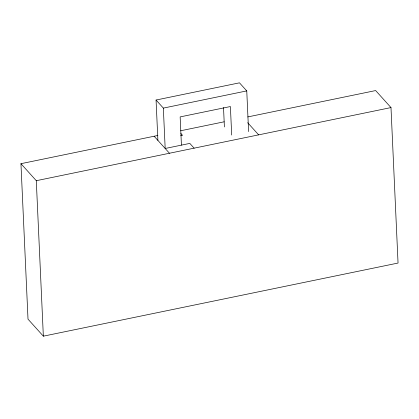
<?xml version="1.0" encoding="UTF-8"?>
<svg xmlns="http://www.w3.org/2000/svg" width="419" height="419" viewBox="0 0 419 419"><rect width="100%" height="100%" fill="white"/><g stroke="black" fill="none" stroke-linecap="round" stroke-linejoin="round"><path stroke-width="0.63" d="M157.895 140.407L156.062 100.026L239.474 82.831L246.76 90.907L248.603 131.571M156.062 100.026L163.347 108.102L246.76 90.907M247.776 116.927L375.649 90.567L390.99 107.578L398.05 263.048L43.351 336.169L28.01 319.158L20.95 163.688L157.921 135.452M180.694 130.759L224.134 121.803M180.741 135.698L182.543 135.327L180.867 133.472M20.95 163.688L36.291 180.699L390.99 107.578M247.681 122.709L258.643 134.86M194.117 148.164L189.823 143.403L165.18 148.483L163.347 108.102M154.129 136.233L169.475 153.244M231.691 135.038L230.398 106.541L180.149 116.901L181.427 145.131M223.526 107.531L224.406 126.962M36.291 180.699L43.351 336.169"/></g></svg>
